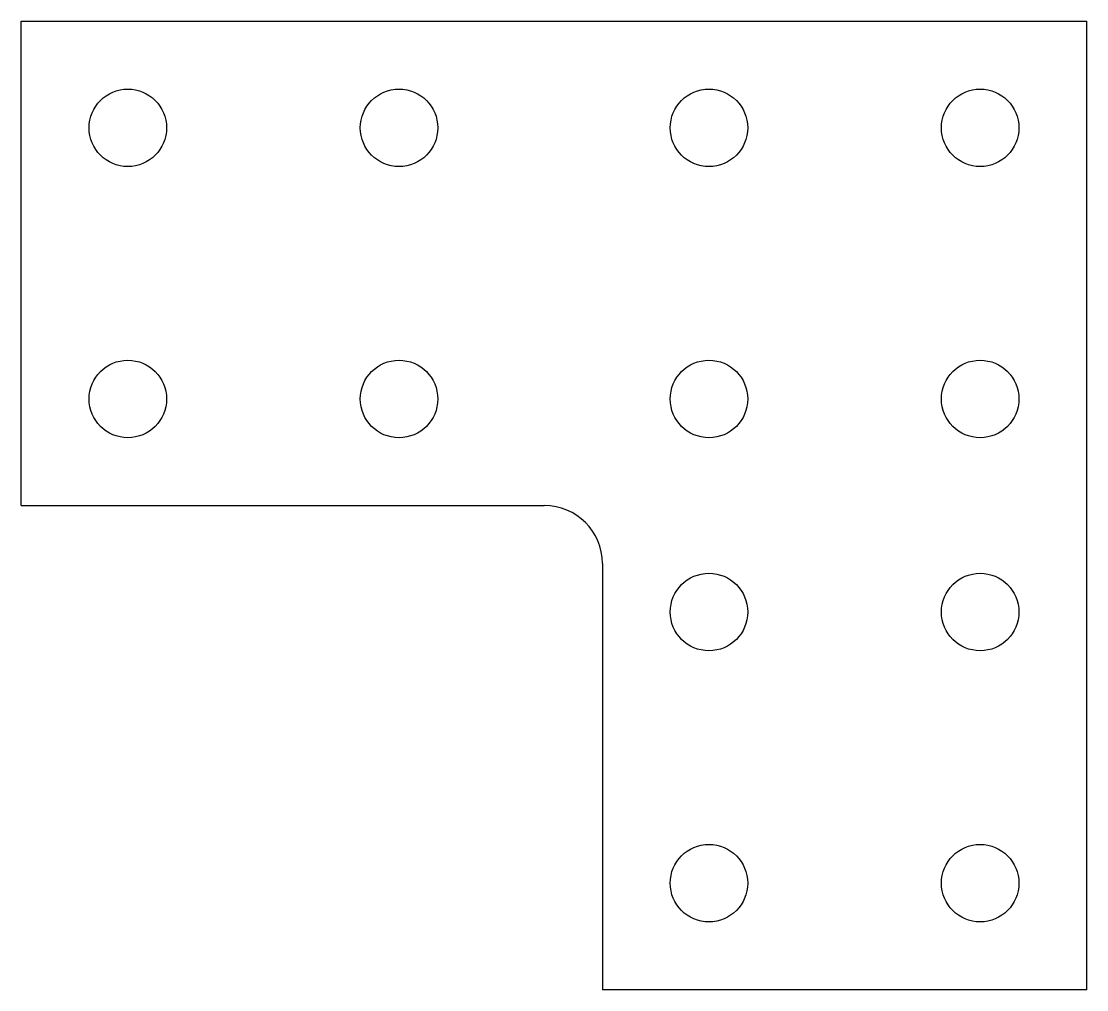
# Model space of a CAD drawing. Extents: x -42.5 to 12.5, y 950 to 1000.
import ezdxf

# ---------------------------------------------------------------- set-up
doc = ezdxf.new("R2010")
doc.units = 0
doc.header["$MEASUREMENT"] = 0
doc.layers.add('VISIBLE', color=7, linetype='CONTINUOUS')

msp = doc.modelspace()

# ---------------------------------------------------------------- linework, layer by layer
at = {"layer": 'VISIBLE'}
for p, q in [((-42.5, 1000), (12.5, 1000)), ((-42.5, 975), (-42.5, 1000)), ((12.5, 950), (12.5, 1000)), ((-42.5, 975), (-15.5, 975)), ((-12.5, 972), (-12.5, 950)), ((12.5, 950), (-12.5, 950))]:
    msp.add_line(p, q, dxfattribs=at)
for centre in [(-37, 994.5), (-23, 994.5), (-7, 994.5), (7, 994.5), (-37, 980.5), (-23, 980.5), (-7, 980.5), (7, 980.5), (-7, 969.5), (7, 969.5), (-7, 955.5), (7, 955.5)]:
    msp.add_circle(centre, 2, dxfattribs=at)
msp.add_arc((-15.5, 972), 3, 0, 90, dxfattribs=at)

doc.saveas('drawing.dxf')
